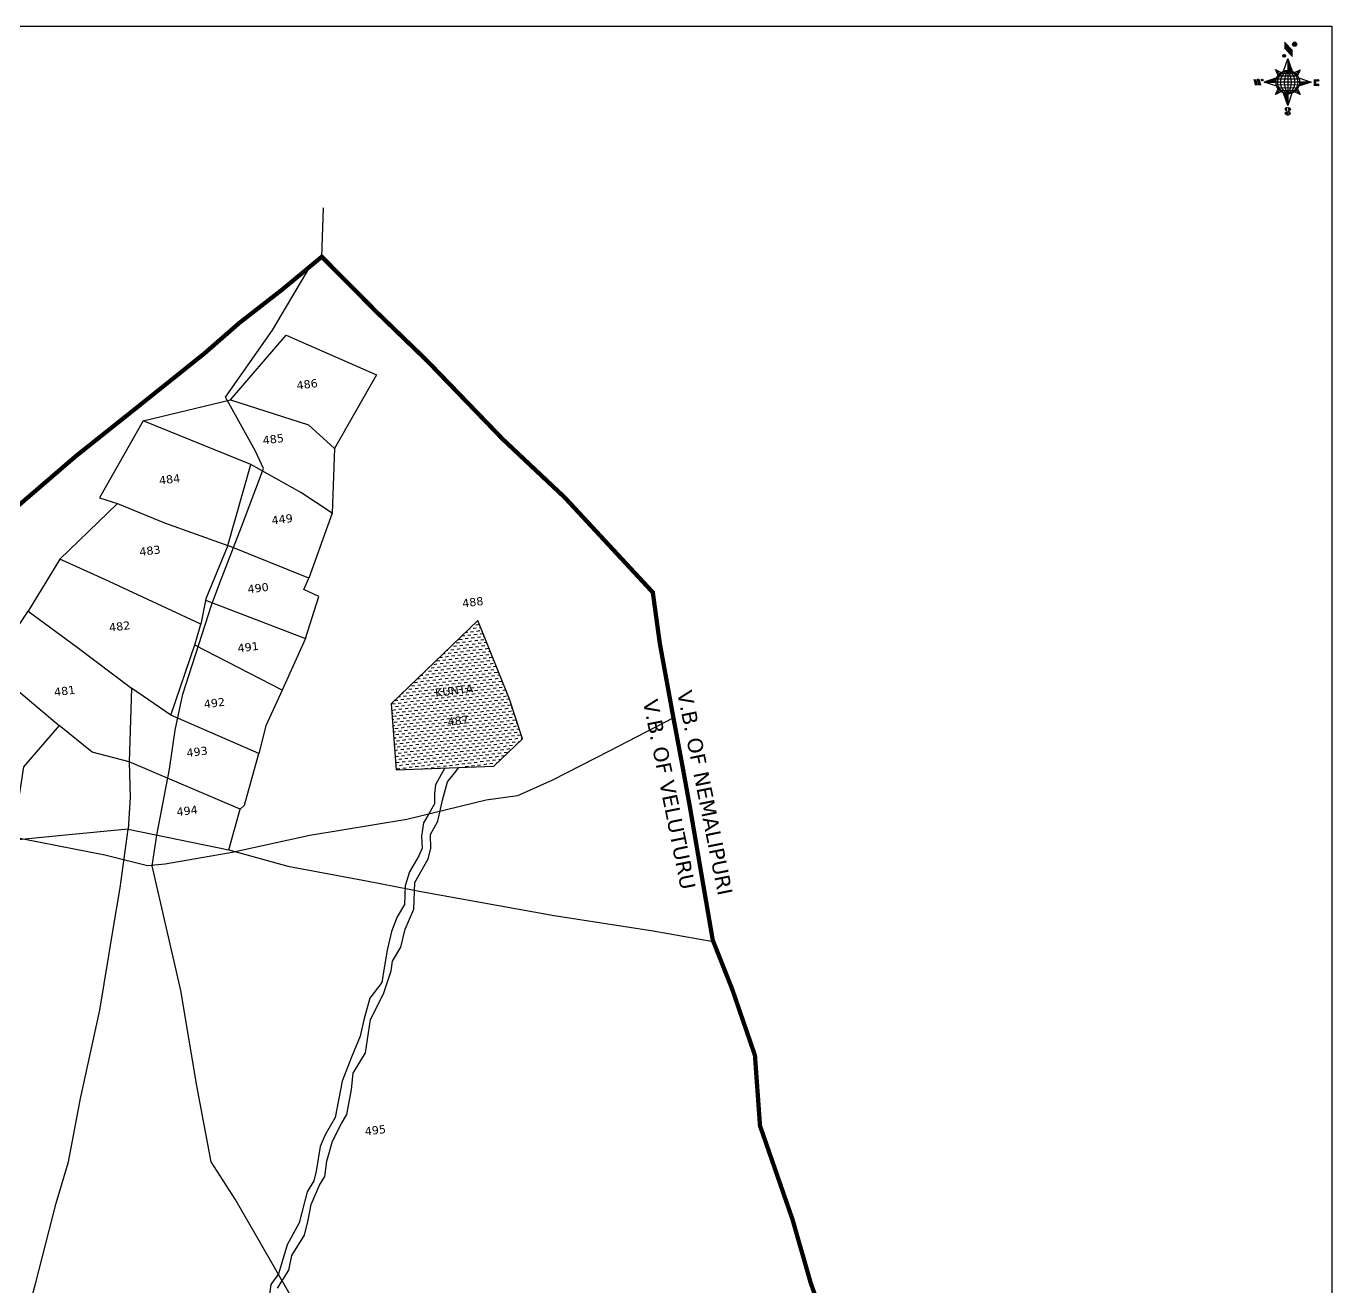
# Model space of a CAD drawing. Header units: inches. Extents: x 390087 to 397577, y 1846635 to 1854057.
# Drawn here: x 394538 to 397577, y 1851121 to 1854057 of the extents above; entities that cross this region are included whole.
import ezdxf

# ---------------------------------------------------------------- set-up
doc = ezdxf.new("R2010")
doc.units = ezdxf.units.IN
doc.header["$MEASUREMENT"] = 0
for name, color, linetype in [('BND', 6, 'Continuous'), ('bord', 1, 'Continuous'), ('NALA', 4, 'Continuous'), ('ROAD', 1, 'Continuous'), ('SY.AREA', 7, 'Continuous'), ('TEXT', 7, 'Continuous'), ('WATER', 4, 'Continuous')]:
    doc.layers.add(name, color=color, linetype=linetype)
doc.styles.get("Standard").update_dxf_attribs({"font": 'verdana.ttf'})
pattern_1 = [(267.297113149, (-8720374.938, 50637915.138), (10.5367255337, -0.497431438), [])]
pattern_2 = [(357.297113149, (-8720374.938, 50637915.138), (0.497431438, 10.5367255337), [])]

# ---------------------------------------------------------------- blocks, each defined once
blk = doc.blocks.new('*X23')
at = {"color": 0, "linetype": 'Continuous'}
for p, q in [((6321.6, 240.5), (6322.3, 241.2)), ((6321.6, 240.3), (6322.3, 241)), ((6321.6, 240.1), (6322.3, 240.8)), ((6321.6, 239.9), (6322.4, 240.7)), ((6321.6, 239.8), (6322.4, 240.6)), ((6321.6, 239.6), (6322.5, 240.5)), ((6321.6, 239.4), (6322.5, 240.3)), ((6321.6, 239.2), (6322.6, 240.2)), ((6321.7, 239.1), (6322.6, 240.1)), ((6321.8, 240.8), (6322.4, 241.4)), ((6321.8, 239), (6322.7, 240)), ((6321.8, 239), (6322.8, 239.9)), ((6321.9, 238.9), (6322.9, 239.8)), ((6322, 238.8), (6323, 239.7)), ((6322.1, 241.3), (6322.4, 241.6)), ((6322.1, 238.7), (6323.1, 239.6)), ((6322.2, 238.6), (6323.1, 239.6)), ((6322.3, 238.5), (6323.2, 239.5)), ((6322.4, 238.5), (6323.3, 239.4)), ((6322.5, 238.4), (6323.4, 239.3)), ((6322.7, 238.4), (6323.6, 239.3)), ((6322.8, 238.3), (6323.7, 239.2)), ((6322.9, 238.3), (6323.8, 239.1)), ((6323.1, 238.2), (6323.9, 239.1)), ((6323.2, 238.2), (6324, 239)), ((6323.3, 238.2), (6324.2, 239)), ((6323.5, 238.1), (6324.3, 238.9)), ((6323.7, 238.1), (6324.4, 238.9)), ((6323.8, 238.1), (6324.6, 238.8)), ((6324.1, 238.2), (6324.7, 238.8)), ((6324.3, 238.3), (6324.9, 238.8)), ((6324.6, 238.3), (6325.1, 238.8)), ((6324.8, 238.4), (6325.2, 238.8)), ((6325.1, 238.5), (6325.4, 238.8)), ((6325.4, 238.6), (6325.6, 238.8))]:
    blk.add_line(p, q, dxfattribs=at)
blk = doc.blocks.new('*X22')
at = {"color": 0, "linetype": 'Continuous'}
for p, q in [((6324.4, 240.3), (6324.5, 240.4)), ((6324.6, 240.3), (6324.8, 240.5)), ((6324.7, 240.2), (6325, 240.5)), ((6324.8, 240.2), (6325.2, 240.6)), ((6325, 240.1), (6325.5, 240.6)), ((6325.1, 240.1), (6325.6, 240.6)), ((6325.2, 240), (6325.8, 240.6)), ((6325.3, 240), (6326, 240.6)), ((6325.4, 239.9), (6326.1, 240.6)), ((6325.5, 239.8), (6326.2, 240.5)), ((6325.6, 239.8), (6326.3, 240.5)), ((6325.7, 239.7), (6326.5, 240.4)), ((6325.9, 239.6), (6326.6, 240.3)), ((6326, 239.5), (6326.7, 240.3)), ((6326, 239.4), (6326.8, 240.2)), ((6326.1, 239.3), (6327, 240.2)), ((6326.2, 239.3), (6327.1, 240.1)), ((6326.3, 239.2), (6327.1, 240)), ((6326.4, 239.1), (6327.2, 239.9)), ((6326.5, 239), (6327.3, 239.8)), ((6326.5, 238.9), (6327.4, 239.7)), ((6326.6, 238.8), (6327.5, 239.6)), ((6326.7, 238.7), (6327.5, 239.5)), ((6326.8, 238.6), (6327.6, 239.4)), ((6326.8, 238.5), (6327.7, 239.3)), ((6326.8, 236.5), (6327.4, 237)), ((6326.9, 238.3), (6327.8, 239.2)), ((6326.9, 238.2), (6327.9, 239.1)), ((6326.9, 236.8), (6327.6, 237.4)), ((6327, 238.1), (6327.8, 239)), ((6327, 237.9), (6327.8, 238.8)), ((6327, 237.8), (6327.8, 238.6)), ((6327, 237.6), (6327.8, 238.4)), ((6327, 237.4), (6327.8, 238.2)), ((6327, 237.3), (6327.8, 238)), ((6327, 237.1), (6327.8, 237.9))]:
    blk.add_line(p, q, dxfattribs=at)
blk = doc.blocks.new('H')
at = {"layer": 'bord', "extrusion": (0.000427885, 0.004792, 0.999988)}
h = blk.add_hatch(dxfattribs=at)
h.set_pattern_fill('LINE', color=8, scale=84.387686, angle=-2.7029, style=0)
h.set_pattern_definition(pattern_2)
h.paths.add_polyline_path([(-492, 786, -0.090992), (-448, 775), (-486, 912)])
h = blk.add_hatch(dxfattribs=at)
h.set_pattern_fill('LINE', color=8, scale=84.387686, angle=-92.7029, style=0)
h.set_pattern_definition(pattern_1)
h.paths.add_polyline_path([(-625, 665, -0.090992), (-615, 710), (-751, 671)])
h = blk.add_hatch(dxfattribs=at)
h.set_pattern_fill('LINE', color=8, scale=84.387686, angle=-92.7029, style=0)
h.set_pattern_definition(pattern_1)
h.paths.add_polyline_path([(-246, 647), (-372, 653, -0.090992), (-382, 609)])
h = blk.add_hatch(dxfattribs=at)
h.set_pattern_fill('LINE', color=8, scale=84.387686, angle=-2.7029, style=0)
h.set_pattern_definition(pattern_2)
h.paths.add_polyline_path([(-504, 533, -0.090992), (-549, 543), (-510, 406)])
for p, q in [((-519, 1020, -1217), (-435, 927, -1216)), ((-516, 1087, -1217), (-432, 994, -1217)), ((-538, 774, -1216), (-487, 906, -1216)), ((-487, 906, -1216), (-493, 780, -1216)), ((-487, 906, -1216), (-448, 769, -1216)), ((-627, 794, -1216), (-567, 760, -1216)), ((-627, 794, -1216), (-584, 747, -1215)), ((-599, 731, -1215), (-627, 794, -1216)), ((-421, 753, -1216), (-359, 781, -1216)), ((-359, 781, -1216), (-405, 739, -1216)), ((-359, 781, -1216), (-392, 721, -1215)), ((-865, 701, -1215), (-847, 638, -1215)), ((-847, 700, -1215), (-829, 637, -1215)), ((-829, 699, -1215), (-811, 636, -1215)), ((-829, 699, -1215), (-811, 698, -1215)), ((-811, 698, -1215), (-794, 635, -1215)), ((-752, 665, -1215), (-615, 704, -1215)), ((-752, 665, -1215), (-625, 659, -1215)), ((-619, 614, -1215), (-752, 665, -1215)), ((-639, 526, -1214), (-606, 585, -1215)), ((-639, 526, -1214), (-593, 568, -1215)), ((-399, 576, -1215), (-371, 513, -1214)), ((-246, 641, -1215), (-383, 603, -1215)), ((-379, 693, -1215), (-246, 641, -1215)), ((-373, 647, -1215), (-246, 641, -1215)), ((-213, 669, -1215), (-217, 601, -1215)), ((-197, 600, -1215), (-194, 668, -1215)), ((-577, 553, -1215), (-639, 526, -1214)), ((-511, 400, -1214), (-549, 537, -1214)), ((-460, 533, -1215), (-511, 400, -1214)), ((-505, 527, -1214), (-511, 400, -1214)), ((-371, 513, -1214), (-431, 546, -1215)), ((-371, 513, -1214), (-414, 560, -1215))]:
    blk.add_line(p, q, dxfattribs=at)
at = {"layer": 'bord', "color": 8, "linetype": 'ByBlock', "extrusion": (0.000427885, 0.004792, 0.999988)}
for p, q in [((-386, 711, -1215), (-605, 722, -1215)), ((-411, 744, -1216), (-578, 752, -1216)), ((-493, 780, -1216), (-505, 527, -1214)), ((-373, 647, -1215), (-625, 659, -1215)), ((-378, 616, -1215), (-623, 628, -1215)), ((-375, 679, -1215), (-620, 691, -1215)), ((-392, 585, -1215), (-611, 595, -1215)), ((-420, 555, -1215), (-587, 562, -1215))]:
    blk.add_line(p, q, dxfattribs=at)
at = {"layer": 'bord', "extrusion": (0.000427885, 0.004792, 0.999988), "elevation": -1212}
for points, const_width in [([(-522, 960), (-516, 1093)], 1.61), ([(-434, 933), (-428, 1066)], 1.61), ([(-870, 707), (-846, 706)], 0.642), ([(-829, 643), (-855, 644)], 0.642), ([(-829, 643), (-821, 678)], 0.642), ([(-811, 642), (-784, 641)], 0.642), ([(-793, 641), (-782, 694)], 0.642), ([(-177, 605), (-226, 607)], 0.706), ([(-223, 676), (-174, 673)], 0.706), ([(-195, 645), (-185, 644)], 0.706)]:
    blk.add_lwpolyline(points, dxfattribs=dict(at, const_width=const_width))
for points, const_width in [([(-414, 1073, 1), (-398, 1058, 1)], 22.3), ([(-530, 950, 1), (-520, 939, 1)], 14.8), ([(-776, 697, 1), (-769, 690, 1)], 8.9), ([(-180, 618, 1), (-173, 611, 1)], 9.79), ([(-178, 667, 1), (-171, 660, 1)], 9.79), ([(-525, 322, 1), (-533, 329, 1)], 11.1), ([(-490, 362, 1), (-498, 369, 1)], 11.1)]:
    blk.add_lwpolyline(points, format="xyb", close=True, dxfattribs=dict(at, const_width=const_width))
for points in [[(-537, 317), (-531, 310), (-520, 307), (-505, 307), (-494, 310), (-486, 318), (-487, 326), (-491, 333), (-494, 336), (-503, 341), (-522, 347), (-530, 352), (-534, 355), (-537, 363), (-537, 373), (-530, 381), (-520, 384), (-504, 384), (-493, 380), (-487, 373)], [(-522, 348), (-526, 354), (-528, 361), (-528, 371), (-526, 375), (-521, 381), (-515, 384)], [(-505, 307), (-499, 312), (-497, 319), (-497, 327), (-501, 335), (-509, 343)]]:
    blk.add_lwpolyline(points, dxfattribs=at)
at = {"layer": 'bord', "extrusion": (0.000427885, 0.004792, 0.999988)}
for centre, radius in [((-406, 1065, -1212), 22.3), ((-525, 944, -1212), 14.8), ((-498, 659, -1212), 127), ((-773, 694, -1212), 8.9), ((-177, 615, -1212), 9.79), ((-174, 663, -1212), 9.79), ((-529, 325, -1212), 11.1), ((-494, 365, -1212), 11.1)]:
    blk.add_circle(centre, radius, dxfattribs=at)
at = {"layer": 'bord', "color": 8, "linetype": 'ByBlock', "extrusion": (0.000427885, 0.004792, 0.999988)}
for centre, radius, start, end in [((-482, 658, -1212), 128, 94.9254, 259.6691), ((-437, 656, -1212), 141, 113.2864, 241.308), ((-316, 651, -1212), 222, 142.5892, 212.0053), ((-560, 662, -1212), 141, 293.2864, 61.308), ((-681, 668, -1212), 222, 322.5892, 32.0053), ((-515, 660, -1212), 128, 274.9254, 79.6691)]:
    blk.add_arc(centre, radius, start, end, dxfattribs=at)
at = {"layer": 'bord', "extrusion": (0.000427885, 0.004792, 0.999988)}
for points in [[(-516, 1093, -1212), (-431, 1000, -1212), (-519, 1026, -1212), (-434, 933, -1212)], [(-864, 707, -1212), (-846, 706, -1212), (-846, 644, -1212), (-829, 643, -1212)], [(-829, 705, -1212), (-811, 704, -1212), (-811, 642, -1212), (-793, 641, -1212)], [(-193, 674, -1212), (-197, 606, -1212), (-213, 675, -1212), (-216, 607, -1212)]]:
    blk.add_solid(points, dxfattribs=at)
at = {"layer": 'bord', "extrusion": (0.000427885, 0.004792, 0.999988), "xscale": 7.977342409717546, "yscale": 7.977342408231451, "zscale": 7.977342408476333, "rotation": 138.0840426661453}
for name, p in [('*X22', (38301, -31929, -1212)), ('*X23', (38314, -31951, -1212))]:
    blk.add_blockref(name, p, dxfattribs=at)

msp = doc.modelspace()

# ---------------------------------------------------------------- hatches: boundary and pattern name
at = {"layer": 'WATER'}
h = msp.add_hatch(dxfattribs=at)
h.set_pattern_fill('DASH', color=256, scale=2.271984, angle=7.0208, style=0)
h.set_pattern_definition([(7.02084, (390503.155, 1846302.0774), (6.277746, 8.0411745), [7.213549, -7.213549])])
h.paths.add_polyline_path([(395589.5, 1852672.3), (395388.1, 1852478.8), (395399.6, 1852324.7), (395626.7, 1852333.8), (395693.3, 1852396.8), (395663, 1852489.4)])
h.paths.add_polyline_path([(395487.2, 1852488.7), (395585.8, 1852500.9), (395582.3, 1852529.5), (395483.7, 1852517.4)], flags=24)
h.paths.add_polyline_path([(395516.1, 1852421.3), (395569.5, 1852427.9), (395566, 1852456.6), (395512.6, 1852450.1)], flags=24)

# ---------------------------------------------------------------- linework, layer by layer
at = {"color": 0}
msp.add_lwpolyline([(390086.8, 1854056.4), (397577.3, 1854056.4), (397577.3, 1846635), (390086.8, 1846635)], close=True, dxfattribs=at)
at = {"const_width": 0.175}
msp.add_lwpolyline([(397577.3, 1854056.4), (397363.4, 1854056.4), (397363.4, 1853824), (397577.3, 1853824)], close=True, dxfattribs=at)
at = {"layer": 'BND'}
msp.add_lwpolyline([(395226.5, 1853519.5), (395230.4, 1853633.6)], dxfattribs=at)
at = {"layer": 'BND', "lineweight": 30, "const_width": 10}
msp.add_lwpolyline([(394498.2, 1852921), (394653.9, 1853055.1), (394796.2, 1853168.5), (394952.5, 1853293.7), (395034.9, 1853365.6), (395134.1, 1853442.8), (395226.5, 1853519.5), (395356.1, 1853388.8), (395470.4, 1853278.4), (395648.1, 1853094.3), (395792.6, 1852958.3), (395996.9, 1852738), (396013.3, 1852618.8), (396045, 1852445.2), (396065.5, 1852335.9), (396082.9, 1852240.5), (396136.4, 1851928.5), (396181.3, 1851815.2), (396234.6, 1851660), (396246.4, 1851496.2), (396321.9, 1851278.4), (396364.6, 1851129.6), (396460.5, 1850861.6)], dxfattribs=at)
at = {"layer": 'BND', "lineweight": 30}
msp.add_lwpolyline([(395226.5, 1853519.5), (395226.5, 1853519.5)], dxfattribs=at)
at = {"layer": 'NALA'}
for points in [[(395512.5, 1852329.2), (395491.5, 1852289.8), (395488.6, 1852269.8), (395488.6, 1852245.9), (395472.4, 1852217.1), (395463.1, 1852201.1), (395458.5, 1852170.1), (395460.2, 1852142.3), (395452.2, 1852124.6), (395430.5, 1852087.3), (395420.7, 1852054.7), (395418.9, 1852011.6), (395401.6, 1851982.6), (395388.5, 1851948.2), (395378.3, 1851905.2), (395372, 1851863.9), (395366.6, 1851829.4), (395338.3, 1851793.1), (395324.7, 1851743.1), (395315.7, 1851705), (395295.6, 1851655.5), (395273.8, 1851599.7), (395257.7, 1851515.6), (395234.6, 1851475.2), (395222.5, 1851447.5), (395213.5, 1851390.3), (395207.8, 1851368.1), (395192.5, 1851342.4), (395173.8, 1851269.8), (395146, 1851219.3), (395132.4, 1851174.6), (395125.8, 1851151.2), (395108, 1851126.3), (395101.8, 1851079.7)], [(395123.3, 1851118), (395149.7, 1851160), (395156.9, 1851194.3), (395186.3, 1851241.4), (395194.5, 1851276.4), (395201.4, 1851312.5), (395221, 1851357.8), (395233.5, 1851377.8), (395238, 1851413.5), (395251.3, 1851460.5), (395272.5, 1851501.8), (395284.9, 1851522.4), (395295.6, 1851580.4), (395299.3, 1851618.4), (395328.2, 1851666.1), (395340.1, 1851743.9), (395370.4, 1851803.6), (395388.2, 1851857.1), (395391.4, 1851879.6), (395410.7, 1851912.3), (395420.6, 1851954), (395441.1, 1852000.6), (395443, 1852062.9), (395473.8, 1852117.4), (395480.4, 1852142), (395479.4, 1852174.1), (395496.6, 1852205.3), (395507.8, 1852254.3), (395518.7, 1852296.8), (395535.3, 1852317.3), (395545.1, 1852330.5)]]:
    msp.add_lwpolyline(points, dxfattribs=at)
at = {"layer": 'ROAD'}
for points in [[(394842.8, 1852172.9), (394871.8, 1852326.3), (394885.2, 1852417.6), (394903, 1852500.7), (394969.8, 1852708.1), (394989.3, 1852760.3), (395039.8, 1852890.6), (395090.9, 1853026.4), (395071.9, 1853067.2), (395002.6, 1853192.7), (395111.6, 1853348.9), (395199.1, 1853496.8)], [(396044.9, 1852445.6), (395895.1, 1852368.6), (395763.2, 1852300.6), (395682, 1852264), (395608.8, 1852254.3), (395424.4, 1852209.6), (395198.5, 1852171.8), (395018.1, 1852132.2), (394862, 1852105), (394821.2, 1852101.3), (394721.2, 1852126.1), (394459.1, 1852177.8), (394278.1, 1852223.3), (394066.3, 1852261.2), (393918.3, 1852291.4), (393851.9, 1852308.9)], [(395186.2, 1851044.3), (395083.4, 1851224.1), (395025.1, 1851325.1), (394969.1, 1851411.8), (394936, 1851588.9), (394898.6, 1851811.3), (394831.7, 1852101.1), (394842.8, 1852172.9)]]:
    msp.add_lwpolyline(points, dxfattribs=at)
at = {"layer": 'SY.AREA'}
for points in [[(395014, 1853186.5), (395143.5, 1853337.1), (395354.2, 1853244.7), (395256.3, 1853072.9)], [(394811, 1853137.6), (395014, 1853186.5), (395195.6, 1853128), (395256.3, 1853072.9), (395250.7, 1852922.5), (395177.4, 1852970.7), (395061.7, 1853035.7)], [(395007.5, 1852847.2), (395061.7, 1853035.7), (394811, 1853137.6), (394708.9, 1852958.4), (394751, 1852945)], [(394616.9, 1852815), (394751, 1852945), (394860.7, 1852899.7), (395007.5, 1852847.2), (394956.5, 1852723.1), (394944.7, 1852664.1)], [(395250.7, 1852922.5), (395196.4, 1852771.1), (395007.5, 1852847.2)], [(394874.8, 1852452.4), (394931.9, 1852618.3), (394944.7, 1852664.1), (394720.3, 1852768.5), (394616.9, 1852815), (394543.5, 1852694.2)], [(394955.9, 1852719.8), (395188.3, 1852630.8), (395219.5, 1852728.5), (395185.1, 1852744.7), (395196.4, 1852771.1)], [(394455.4, 1852562.2), (394543.5, 1852694.2), (394657, 1852610.1), (394783.9, 1852515.2)], [(395188.3, 1852630.8), (395134, 1852510), (394930.9, 1852615.2)], [(395036.2, 1852233.6), (395046.4, 1852242.4), (395080.2, 1852363.1), (394874.8, 1852452.4), (394783.9, 1852515.2), (394778.1, 1852343.7), (394692.1, 1852366.4), (394615.4, 1852428.1), (394532.6, 1852331.5), (394516.4, 1852230.3), (394376.3, 1852250.7), (394390.6, 1852384.1), (394330.6, 1852427.7), (394455.4, 1852562.2), (394615.4, 1852428.1)], [(395134, 1852510), (395096.2, 1852427.5), (395080.2, 1852363.1)], [(395009.8, 1852138.6), (395036.2, 1852233.6), (394778.1, 1852343.7), (394780.3, 1852260.3), (394776, 1852186.7)], [(393790.4, 1850441.4), (393984, 1850566.5), (394104.6, 1850653), (394259.8, 1850748.9), (394494.8, 1850879.2), (394537.3, 1851042.5), (394560.4, 1851128.2), (394608.2, 1851315.9), (394636.9, 1851412.5), (394665.1, 1851559.3), (394709.6, 1851765.6), (394741.2, 1851953.7), (394757.6, 1852050.3), (394776, 1852186.7), (394629.9, 1852172.6), (394355.1, 1852145.6), (394293.2, 1852137), (394218.9, 1852130.8), (393935.5, 1852110.5), (393640.2, 1852114.8)], [(394776, 1852186.7), (395009.8, 1852138.6), (395147.1, 1852100.4), (395334.4, 1852066), (395461.3, 1852040.9), (395767.7, 1851985.7), (395997.5, 1851950.1), (396137.7, 1851925.2)]]:
    msp.add_lwpolyline(points, dxfattribs=at)
msp.add_lwpolyline([(395399.6, 1852324.7), (395626.7, 1852333.8), (395693.3, 1852396.8), (395663, 1852489.4), (395589.5, 1852672.3), (395388.1, 1852478.8)], close=True, dxfattribs=at)

# ---------------------------------------------------------------- block references
at = {"xscale": 0.2155626768521142, "yscale": 0.2155626768521142, "zscale": 0.2155626768521142, "rotation": 2.5795868384526}
msp.add_blockref('H', (397588.5, 1853790.2, 261.8), dxfattribs=at)

# ---------------------------------------------------------------- texts
at = {"layer": 'TEXT'}
for s, p in [('486', (395168.9, 1853210.2)), ('485', (395090.1, 1853082.5)), ('484', (394848.8, 1852989)), ('449', (395110.7, 1852896.1)), ('483', (394803.1, 1852822.8)), ('490', (395054.8, 1852735.8)), ('488', (395554.5, 1852703)), ('482', (394732.6, 1852646.5)), ('491', (395031.6, 1852598.3)), ('481', (394604.6, 1852496.2)), ('KUNTA', (395491.4, 1852494.4)), ('492', (394953.1, 1852468.2)), ('487', (395520.3, 1852427)), ('493', (394912.7, 1852354.7)), ('494', (394889.5, 1852217.2)), ('495', (395327.7, 1851473.5))]:
    msp.add_text(s, height=18.93, rotation=7.034, dxfattribs=at).set_placement(p)
at = {"layer": 'TEXT', "color": 6}
for s, p in [('V.B. OF VELUTURU', (395973.7, 1852485)), ('V.B. OF NEMALIPURI', (396053.2, 1852505.8))]:
    msp.add_text(s, height=35, rotation=281.4003, dxfattribs=at).set_placement(p)

doc.saveas('drawing.dxf')
